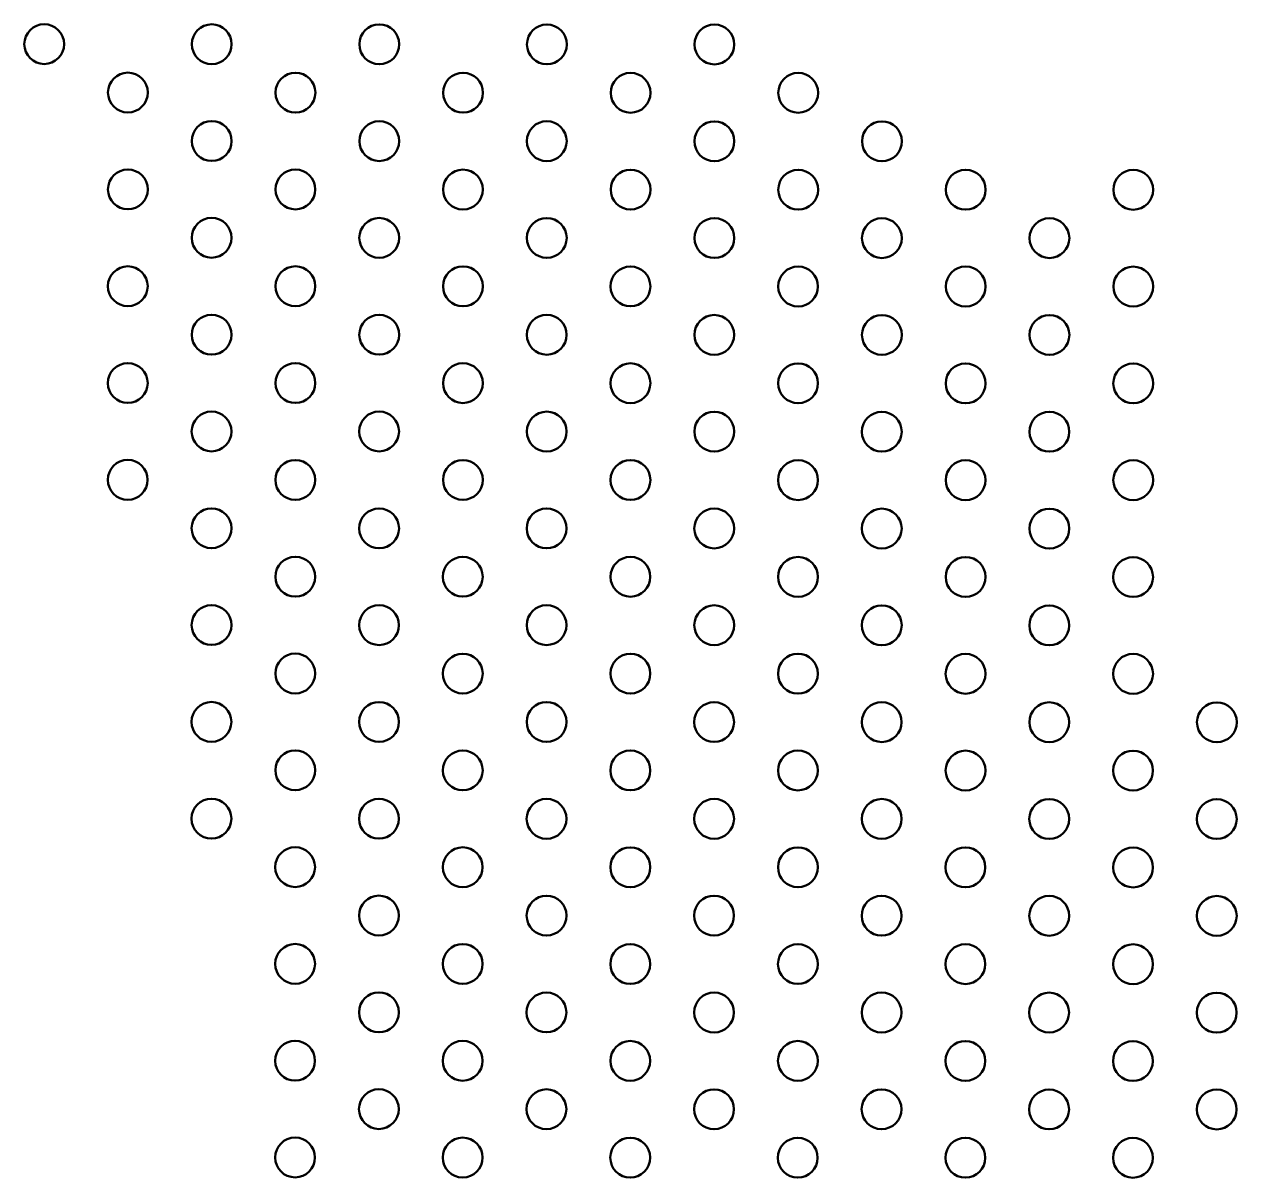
# Model space of a CAD drawing. Header units: inches. Extents: x 17.2 to 30.9, y 2 to 10.
# Drawn here: x 24.448 to 25.928, y 3.463 to 4.87 of the extents above; entities that cross this region are included whole.
import ezdxf

# ---------------------------------------------------------------- set-up
doc = ezdxf.new("R2010")
doc.units = ezdxf.units.IN
doc.header["$MEASUREMENT"] = 0
doc.layers.add('Visible', color=7, linetype='Continuous', lineweight=0)

# ---------------------------------------------------------------- blocks, each defined once
blk = doc.blocks.new('Block_5340')
at = {"layer": 'Visible', "color": 7, "lineweight": 50}
blk.add_circle((24.4721, 4.8461), 0.0243, dxfattribs=at)
blk = doc.blocks.new('Block_5344')
at = {"layer": 'Visible', "color": 7, "lineweight": 50}
blk.add_circle((24.5741, 4.3145), 0.0243, dxfattribs=at)
blk = doc.blocks.new('Block_5345')
at = {"layer": 'Visible', "color": 7, "lineweight": 50}
blk.add_circle((24.5742, 4.4326), 0.0243, dxfattribs=at)
blk = doc.blocks.new('Block_5346')
at = {"layer": 'Visible', "color": 7, "lineweight": 50}
blk.add_circle((24.5742, 4.5507), 0.0243, dxfattribs=at)
blk = doc.blocks.new('Block_5347')
at = {"layer": 'Visible', "color": 7, "lineweight": 50}
blk.add_circle((24.5743, 4.6689), 0.0243, dxfattribs=at)
blk = doc.blocks.new('Block_5348')
at = {"layer": 'Visible', "color": 7, "lineweight": 50}
blk.add_circle((24.5743, 4.787), 0.0243, dxfattribs=at)
blk = doc.blocks.new('Block_5352')
at = {"layer": 'Visible', "color": 7, "lineweight": 50}
blk.add_circle((24.6763, 3.9011), 0.0243, dxfattribs=at)
blk = doc.blocks.new('Block_5353')
at = {"layer": 'Visible', "color": 7, "lineweight": 50}
blk.add_circle((24.6763, 4.0192), 0.0243, dxfattribs=at)
blk = doc.blocks.new('Block_5354')
at = {"layer": 'Visible', "color": 7, "lineweight": 50}
blk.add_circle((24.6764, 4.1373), 0.0243, dxfattribs=at)
blk = doc.blocks.new('Block_5355')
at = {"layer": 'Visible', "color": 7, "lineweight": 50}
blk.add_circle((24.6764, 4.2554), 0.0243, dxfattribs=at)
blk = doc.blocks.new('Block_5356')
at = {"layer": 'Visible', "color": 7, "lineweight": 50}
blk.add_circle((24.6764, 4.3735), 0.0243, dxfattribs=at)
blk = doc.blocks.new('Block_5357')
at = {"layer": 'Visible', "color": 7, "lineweight": 50}
blk.add_circle((24.6765, 4.4916), 0.0243, dxfattribs=at)
blk = doc.blocks.new('Block_5358')
at = {"layer": 'Visible', "color": 7, "lineweight": 50}
blk.add_circle((24.6765, 4.6098), 0.0243, dxfattribs=at)
blk = doc.blocks.new('Block_5359')
at = {"layer": 'Visible', "color": 7, "lineweight": 50}
blk.add_circle((24.6766, 4.7279), 0.0243, dxfattribs=at)
blk = doc.blocks.new('Block_5360')
at = {"layer": 'Visible', "color": 7, "lineweight": 50}
blk.add_circle((24.6766, 4.846), 0.0243, dxfattribs=at)
blk = doc.blocks.new('Block_5364')
at = {"layer": 'Visible', "color": 7, "lineweight": 50}
blk.add_circle((24.7784, 3.4877), 0.0243, dxfattribs=at)
blk = doc.blocks.new('Block_5365')
at = {"layer": 'Visible', "color": 7, "lineweight": 50}
blk.add_circle((24.7784, 3.6058), 0.0243, dxfattribs=at)
blk = doc.blocks.new('Block_5366')
at = {"layer": 'Visible', "color": 7, "lineweight": 50}
blk.add_circle((24.7785, 3.7239), 0.0243, dxfattribs=at)
blk = doc.blocks.new('Block_5367')
at = {"layer": 'Visible', "color": 7, "lineweight": 50}
blk.add_circle((24.7785, 3.842), 0.0243, dxfattribs=at)
blk = doc.blocks.new('Block_5368')
at = {"layer": 'Visible', "color": 7, "lineweight": 50}
blk.add_circle((24.7786, 3.9601), 0.0243, dxfattribs=at)
blk = doc.blocks.new('Block_5369')
at = {"layer": 'Visible', "color": 7, "lineweight": 50}
blk.add_circle((24.7786, 4.0782), 0.0243, dxfattribs=at)
blk = doc.blocks.new('Block_5370')
at = {"layer": 'Visible', "color": 7, "lineweight": 50}
blk.add_circle((24.7787, 4.1963), 0.0243, dxfattribs=at)
blk = doc.blocks.new('Block_5371')
at = {"layer": 'Visible', "color": 7, "lineweight": 50}
blk.add_circle((24.7787, 4.3144), 0.0243, dxfattribs=at)
blk = doc.blocks.new('Block_5372')
at = {"layer": 'Visible', "color": 7, "lineweight": 50}
blk.add_circle((24.7788, 4.4326), 0.0243, dxfattribs=at)
blk = doc.blocks.new('Block_5373')
at = {"layer": 'Visible', "color": 7, "lineweight": 50}
blk.add_circle((24.7788, 4.5507), 0.0243, dxfattribs=at)
blk = doc.blocks.new('Block_5374')
at = {"layer": 'Visible', "color": 7, "lineweight": 50}
blk.add_circle((24.7788, 4.6688), 0.0243, dxfattribs=at)
blk = doc.blocks.new('Block_5375')
at = {"layer": 'Visible', "color": 7, "lineweight": 50}
blk.add_circle((24.7789, 4.7869), 0.0243, dxfattribs=at)
blk = doc.blocks.new('Block_5384')
at = {"layer": 'Visible', "color": 7, "lineweight": 50}
blk.add_circle((24.8807, 3.5467), 0.0243, dxfattribs=at)
blk = doc.blocks.new('Block_5385')
at = {"layer": 'Visible', "color": 7, "lineweight": 50}
blk.add_circle((24.8808, 3.6648), 0.0243, dxfattribs=at)
blk = doc.blocks.new('Block_5386')
at = {"layer": 'Visible', "color": 7, "lineweight": 50}
blk.add_circle((24.8808, 3.7829), 0.0243, dxfattribs=at)
blk = doc.blocks.new('Block_5387')
at = {"layer": 'Visible', "color": 7, "lineweight": 50}
blk.add_circle((24.8808, 3.901), 0.0243, dxfattribs=at)
blk = doc.blocks.new('Block_5388')
at = {"layer": 'Visible', "color": 7, "lineweight": 50}
blk.add_circle((24.8809, 4.0191), 0.0243, dxfattribs=at)
blk = doc.blocks.new('Block_5389')
at = {"layer": 'Visible', "color": 7, "lineweight": 50}
blk.add_circle((24.8809, 4.1372), 0.0243, dxfattribs=at)
blk = doc.blocks.new('Block_5390')
at = {"layer": 'Visible', "color": 7, "lineweight": 50}
blk.add_circle((24.881, 4.2553), 0.0243, dxfattribs=at)
blk = doc.blocks.new('Block_5391')
at = {"layer": 'Visible', "color": 7, "lineweight": 50}
blk.add_circle((24.881, 4.3735), 0.0243, dxfattribs=at)
blk = doc.blocks.new('Block_5392')
at = {"layer": 'Visible', "color": 7, "lineweight": 50}
blk.add_circle((24.8811, 4.4916), 0.0243, dxfattribs=at)
blk = doc.blocks.new('Block_5393')
at = {"layer": 'Visible', "color": 7, "lineweight": 50}
blk.add_circle((24.8811, 4.6097), 0.0243, dxfattribs=at)
blk = doc.blocks.new('Block_5394')
at = {"layer": 'Visible', "color": 7, "lineweight": 50}
blk.add_circle((24.8812, 4.7278), 0.0243, dxfattribs=at)
blk = doc.blocks.new('Block_5395')
at = {"layer": 'Visible', "color": 7, "lineweight": 50}
blk.add_circle((24.8812, 4.8459), 0.0243, dxfattribs=at)
blk = doc.blocks.new('Block_5407')
at = {"layer": 'Visible', "color": 7, "lineweight": 50}
blk.add_circle((24.983, 3.4876), 0.0243, dxfattribs=at)
blk = doc.blocks.new('Block_5408')
at = {"layer": 'Visible', "color": 7, "lineweight": 50}
blk.add_circle((24.983, 3.6057), 0.0243, dxfattribs=at)
blk = doc.blocks.new('Block_5409')
at = {"layer": 'Visible', "color": 7, "lineweight": 50}
blk.add_circle((24.9831, 3.7238), 0.0243, dxfattribs=at)
blk = doc.blocks.new('Block_5410')
at = {"layer": 'Visible', "color": 7, "lineweight": 50}
blk.add_circle((24.9831, 3.8419), 0.0243, dxfattribs=at)
blk = doc.blocks.new('Block_5411')
at = {"layer": 'Visible', "color": 7, "lineweight": 50}
blk.add_circle((24.9832, 3.96), 0.0243, dxfattribs=at)
blk = doc.blocks.new('Block_5412')
at = {"layer": 'Visible', "color": 7, "lineweight": 50}
blk.add_circle((24.9832, 4.0781), 0.0243, dxfattribs=at)
blk = doc.blocks.new('Block_5413')
at = {"layer": 'Visible', "color": 7, "lineweight": 50}
blk.add_circle((24.9832, 4.1963), 0.0243, dxfattribs=at)
blk = doc.blocks.new('Block_5414')
at = {"layer": 'Visible', "color": 7, "lineweight": 50}
blk.add_circle((24.9833, 4.3144), 0.0243, dxfattribs=at)
blk = doc.blocks.new('Block_5415')
at = {"layer": 'Visible', "color": 7, "lineweight": 50}
blk.add_circle((24.9833, 4.4325), 0.0243, dxfattribs=at)
blk = doc.blocks.new('Block_5416')
at = {"layer": 'Visible', "color": 7, "lineweight": 50}
blk.add_circle((24.9834, 4.5506), 0.0243, dxfattribs=at)
blk = doc.blocks.new('Block_5417')
at = {"layer": 'Visible', "color": 7, "lineweight": 50}
blk.add_circle((24.9834, 4.6687), 0.0243, dxfattribs=at)
blk = doc.blocks.new('Block_5418')
at = {"layer": 'Visible', "color": 7, "lineweight": 50}
blk.add_circle((24.9835, 4.7868), 0.0243, dxfattribs=at)
blk = doc.blocks.new('Block_5433')
at = {"layer": 'Visible', "color": 7, "lineweight": 50}
blk.add_circle((25.0853, 3.5466), 0.0243, dxfattribs=at)
blk = doc.blocks.new('Block_5434')
at = {"layer": 'Visible', "color": 7, "lineweight": 50}
blk.add_circle((25.0853, 3.6647), 0.0243, dxfattribs=at)
blk = doc.blocks.new('Block_5435')
at = {"layer": 'Visible', "color": 7, "lineweight": 50}
blk.add_circle((25.0854, 3.7828), 0.0243, dxfattribs=at)
blk = doc.blocks.new('Block_5436')
at = {"layer": 'Visible', "color": 7, "lineweight": 50}
blk.add_circle((25.0854, 3.9009), 0.0243, dxfattribs=at)
blk = doc.blocks.new('Block_5437')
at = {"layer": 'Visible', "color": 7, "lineweight": 50}
blk.add_circle((25.0855, 4.0191), 0.0243, dxfattribs=at)
blk = doc.blocks.new('Block_5438')
at = {"layer": 'Visible', "color": 7, "lineweight": 50}
blk.add_circle((25.0855, 4.1372), 0.0243, dxfattribs=at)
blk = doc.blocks.new('Block_5439')
at = {"layer": 'Visible', "color": 7, "lineweight": 50}
blk.add_circle((25.0855, 4.2553), 0.0243, dxfattribs=at)
blk = doc.blocks.new('Block_5440')
at = {"layer": 'Visible', "color": 7, "lineweight": 50}
blk.add_circle((25.0856, 4.3734), 0.0243, dxfattribs=at)
blk = doc.blocks.new('Block_5441')
at = {"layer": 'Visible', "color": 7, "lineweight": 50}
blk.add_circle((25.0856, 4.4915), 0.0243, dxfattribs=at)
blk = doc.blocks.new('Block_5442')
at = {"layer": 'Visible', "color": 7, "lineweight": 50}
blk.add_circle((25.0857, 4.6096), 0.0243, dxfattribs=at)
blk = doc.blocks.new('Block_5443')
at = {"layer": 'Visible', "color": 7, "lineweight": 50}
blk.add_circle((25.0857, 4.7277), 0.0243, dxfattribs=at)
blk = doc.blocks.new('Block_5444')
at = {"layer": 'Visible', "color": 7, "lineweight": 50}
blk.add_circle((25.0858, 4.8458), 0.0243, dxfattribs=at)
blk = doc.blocks.new('Block_5457')
at = {"layer": 'Visible', "color": 7, "lineweight": 50}
blk.add_circle((25.1875, 3.4875), 0.0243, dxfattribs=at)
blk = doc.blocks.new('Block_5458')
at = {"layer": 'Visible', "color": 7, "lineweight": 50}
blk.add_circle((25.1876, 3.6056), 0.0243, dxfattribs=at)
blk = doc.blocks.new('Block_5459')
at = {"layer": 'Visible', "color": 7, "lineweight": 50}
blk.add_circle((25.1876, 3.7237), 0.0243, dxfattribs=at)
blk = doc.blocks.new('Block_5460')
at = {"layer": 'Visible', "color": 7, "lineweight": 50}
blk.add_circle((25.1877, 3.8418), 0.0243, dxfattribs=at)
blk = doc.blocks.new('Block_5461')
at = {"layer": 'Visible', "color": 7, "lineweight": 50}
blk.add_circle((25.1877, 3.96), 0.0243, dxfattribs=at)
blk = doc.blocks.new('Block_5462')
at = {"layer": 'Visible', "color": 7, "lineweight": 50}
blk.add_circle((25.1878, 4.0781), 0.0243, dxfattribs=at)
blk = doc.blocks.new('Block_5463')
at = {"layer": 'Visible', "color": 7, "lineweight": 50}
blk.add_circle((25.1878, 4.1962), 0.0243, dxfattribs=at)
blk = doc.blocks.new('Block_5464')
at = {"layer": 'Visible', "color": 7, "lineweight": 50}
blk.add_circle((25.1879, 4.3143), 0.0243, dxfattribs=at)
blk = doc.blocks.new('Block_5465')
at = {"layer": 'Visible', "color": 7, "lineweight": 50}
blk.add_circle((25.1879, 4.4324), 0.0243, dxfattribs=at)
blk = doc.blocks.new('Block_5466')
at = {"layer": 'Visible', "color": 7, "lineweight": 50}
blk.add_circle((25.1879, 4.5505), 0.0243, dxfattribs=at)
blk = doc.blocks.new('Block_5467')
at = {"layer": 'Visible', "color": 7, "lineweight": 50}
blk.add_circle((25.188, 4.6686), 0.0243, dxfattribs=at)
blk = doc.blocks.new('Block_5468')
at = {"layer": 'Visible', "color": 7, "lineweight": 50}
blk.add_circle((25.188, 4.7867), 0.0243, dxfattribs=at)
blk = doc.blocks.new('Block_5483')
at = {"layer": 'Visible', "color": 7, "lineweight": 50}
blk.add_circle((25.2899, 3.5465), 0.0243, dxfattribs=at)
blk = doc.blocks.new('Block_5484')
at = {"layer": 'Visible', "color": 7, "lineweight": 50}
blk.add_circle((25.2899, 3.6646), 0.0243, dxfattribs=at)
blk = doc.blocks.new('Block_5485')
at = {"layer": 'Visible', "color": 7, "lineweight": 50}
blk.add_circle((25.2899, 3.7828), 0.0243, dxfattribs=at)
blk = doc.blocks.new('Block_5486')
at = {"layer": 'Visible', "color": 7, "lineweight": 50}
blk.add_circle((25.29, 3.9009), 0.0243, dxfattribs=at)
blk = doc.blocks.new('Block_5487')
at = {"layer": 'Visible', "color": 7, "lineweight": 50}
blk.add_circle((25.29, 4.019), 0.0243, dxfattribs=at)
blk = doc.blocks.new('Block_5488')
at = {"layer": 'Visible', "color": 7, "lineweight": 50}
blk.add_circle((25.2901, 4.1371), 0.0243, dxfattribs=at)
blk = doc.blocks.new('Block_5489')
at = {"layer": 'Visible', "color": 7, "lineweight": 50}
blk.add_circle((25.2901, 4.2552), 0.0243, dxfattribs=at)
blk = doc.blocks.new('Block_5490')
at = {"layer": 'Visible', "color": 7, "lineweight": 50}
blk.add_circle((25.2902, 4.3733), 0.0243, dxfattribs=at)
blk = doc.blocks.new('Block_5491')
at = {"layer": 'Visible', "color": 7, "lineweight": 50}
blk.add_circle((25.2902, 4.4914), 0.0243, dxfattribs=at)
blk = doc.blocks.new('Block_5492')
at = {"layer": 'Visible', "color": 7, "lineweight": 50}
blk.add_circle((25.2903, 4.6095), 0.0243, dxfattribs=at)
blk = doc.blocks.new('Block_5493')
at = {"layer": 'Visible', "color": 7, "lineweight": 50}
blk.add_circle((25.2903, 4.7276), 0.0243, dxfattribs=at)
blk = doc.blocks.new('Block_5494')
at = {"layer": 'Visible', "color": 7, "lineweight": 50}
blk.add_circle((25.2903, 4.8457), 0.0243, dxfattribs=at)
blk = doc.blocks.new('Block_5507')
at = {"layer": 'Visible', "color": 7, "lineweight": 50}
blk.add_circle((25.3921, 3.4874), 0.0243, dxfattribs=at)
blk = doc.blocks.new('Block_5508')
at = {"layer": 'Visible', "color": 7, "lineweight": 50}
blk.add_circle((25.3922, 3.6056), 0.0243, dxfattribs=at)
blk = doc.blocks.new('Block_5509')
at = {"layer": 'Visible', "color": 7, "lineweight": 50}
blk.add_circle((25.3922, 3.7237), 0.0243, dxfattribs=at)
blk = doc.blocks.new('Block_5510')
at = {"layer": 'Visible', "color": 7, "lineweight": 50}
blk.add_circle((25.3923, 3.8418), 0.0243, dxfattribs=at)
blk = doc.blocks.new('Block_5511')
at = {"layer": 'Visible', "color": 7, "lineweight": 50}
blk.add_circle((25.3923, 3.9599), 0.0243, dxfattribs=at)
blk = doc.blocks.new('Block_5512')
at = {"layer": 'Visible', "color": 7, "lineweight": 50}
blk.add_circle((25.3923, 4.078), 0.0243, dxfattribs=at)
blk = doc.blocks.new('Block_5513')
at = {"layer": 'Visible', "color": 7, "lineweight": 50}
blk.add_circle((25.3924, 4.1961), 0.0243, dxfattribs=at)
blk = doc.blocks.new('Block_5514')
at = {"layer": 'Visible', "color": 7, "lineweight": 50}
blk.add_circle((25.3924, 4.3142), 0.0243, dxfattribs=at)
blk = doc.blocks.new('Block_5515')
at = {"layer": 'Visible', "color": 7, "lineweight": 50}
blk.add_circle((25.3925, 4.4323), 0.0243, dxfattribs=at)
blk = doc.blocks.new('Block_5516')
at = {"layer": 'Visible', "color": 7, "lineweight": 50}
blk.add_circle((25.3925, 4.5504), 0.0243, dxfattribs=at)
blk = doc.blocks.new('Block_5517')
at = {"layer": 'Visible', "color": 7, "lineweight": 50}
blk.add_circle((25.3926, 4.6685), 0.0243, dxfattribs=at)
blk = doc.blocks.new('Block_5518')
at = {"layer": 'Visible', "color": 7, "lineweight": 50}
blk.add_circle((25.3926, 4.7867), 0.0243, dxfattribs=at)
blk = doc.blocks.new('Block_5532')
at = {"layer": 'Visible', "color": 7, "lineweight": 50}
blk.add_circle((25.4944, 3.5465), 0.0243, dxfattribs=at)
blk = doc.blocks.new('Block_5533')
at = {"layer": 'Visible', "color": 7, "lineweight": 50}
blk.add_circle((25.4945, 3.6646), 0.0243, dxfattribs=at)
blk = doc.blocks.new('Block_5534')
at = {"layer": 'Visible', "color": 7, "lineweight": 50}
blk.add_circle((25.4945, 3.7827), 0.0243, dxfattribs=at)
blk = doc.blocks.new('Block_5535')
at = {"layer": 'Visible', "color": 7, "lineweight": 50}
blk.add_circle((25.4946, 3.9008), 0.0243, dxfattribs=at)
blk = doc.blocks.new('Block_5536')
at = {"layer": 'Visible', "color": 7, "lineweight": 50}
blk.add_circle((25.4946, 4.0189), 0.0243, dxfattribs=at)
blk = doc.blocks.new('Block_5537')
at = {"layer": 'Visible', "color": 7, "lineweight": 50}
blk.add_circle((25.4947, 4.137), 0.0243, dxfattribs=at)
blk = doc.blocks.new('Block_5538')
at = {"layer": 'Visible', "color": 7, "lineweight": 50}
blk.add_circle((25.4947, 4.2551), 0.0243, dxfattribs=at)
blk = doc.blocks.new('Block_5539')
at = {"layer": 'Visible', "color": 7, "lineweight": 50}
blk.add_circle((25.4947, 4.3732), 0.0243, dxfattribs=at)
blk = doc.blocks.new('Block_5540')
at = {"layer": 'Visible', "color": 7, "lineweight": 50}
blk.add_circle((25.4948, 4.4913), 0.0243, dxfattribs=at)
blk = doc.blocks.new('Block_5541')
at = {"layer": 'Visible', "color": 7, "lineweight": 50}
blk.add_circle((25.4948, 4.6094), 0.0243, dxfattribs=at)
blk = doc.blocks.new('Block_5542')
at = {"layer": 'Visible', "color": 7, "lineweight": 50}
blk.add_circle((25.4949, 4.7276), 0.0243, dxfattribs=at)
blk = doc.blocks.new('Block_5555')
at = {"layer": 'Visible', "color": 7, "lineweight": 50}
blk.add_circle((25.5967, 3.4874), 0.0243, dxfattribs=at)
blk = doc.blocks.new('Block_5556')
at = {"layer": 'Visible', "color": 7, "lineweight": 50}
blk.add_circle((25.5967, 3.6055), 0.0243, dxfattribs=at)
blk = doc.blocks.new('Block_5557')
at = {"layer": 'Visible', "color": 7, "lineweight": 50}
blk.add_circle((25.5968, 3.7236), 0.0243, dxfattribs=at)
blk = doc.blocks.new('Block_5558')
at = {"layer": 'Visible', "color": 7, "lineweight": 50}
blk.add_circle((25.5968, 3.8417), 0.0243, dxfattribs=at)
blk = doc.blocks.new('Block_5559')
at = {"layer": 'Visible', "color": 7, "lineweight": 50}
blk.add_circle((25.5969, 3.9598), 0.0243, dxfattribs=at)
blk = doc.blocks.new('Block_5560')
at = {"layer": 'Visible', "color": 7, "lineweight": 50}
blk.add_circle((25.5969, 4.0779), 0.0243, dxfattribs=at)
blk = doc.blocks.new('Block_5561')
at = {"layer": 'Visible', "color": 7, "lineweight": 50}
blk.add_circle((25.597, 4.196), 0.0243, dxfattribs=at)
blk = doc.blocks.new('Block_5562')
at = {"layer": 'Visible', "color": 7, "lineweight": 50}
blk.add_circle((25.597, 4.3141), 0.0243, dxfattribs=at)
blk = doc.blocks.new('Block_5563')
at = {"layer": 'Visible', "color": 7, "lineweight": 50}
blk.add_circle((25.597, 4.4322), 0.0243, dxfattribs=at)
blk = doc.blocks.new('Block_5564')
at = {"layer": 'Visible', "color": 7, "lineweight": 50}
blk.add_circle((25.5971, 4.5504), 0.0243, dxfattribs=at)
blk = doc.blocks.new('Block_5565')
at = {"layer": 'Visible', "color": 7, "lineweight": 50}
blk.add_circle((25.5971, 4.6685), 0.0243, dxfattribs=at)
blk = doc.blocks.new('Block_5578')
at = {"layer": 'Visible', "color": 7, "lineweight": 50}
blk.add_circle((25.699, 3.5464), 0.0243, dxfattribs=at)
blk = doc.blocks.new('Block_5579')
at = {"layer": 'Visible', "color": 7, "lineweight": 50}
blk.add_circle((25.699, 3.6645), 0.0243, dxfattribs=at)
blk = doc.blocks.new('Block_5580')
at = {"layer": 'Visible', "color": 7, "lineweight": 50}
blk.add_circle((25.6991, 3.7826), 0.0243, dxfattribs=at)
blk = doc.blocks.new('Block_5581')
at = {"layer": 'Visible', "color": 7, "lineweight": 50}
blk.add_circle((25.6991, 3.9007), 0.0243, dxfattribs=at)
blk = doc.blocks.new('Block_5582')
at = {"layer": 'Visible', "color": 7, "lineweight": 50}
blk.add_circle((25.6992, 4.0188), 0.0243, dxfattribs=at)
blk = doc.blocks.new('Block_5583')
at = {"layer": 'Visible', "color": 7, "lineweight": 50}
blk.add_circle((25.6992, 4.1369), 0.0243, dxfattribs=at)
blk = doc.blocks.new('Block_5584')
at = {"layer": 'Visible', "color": 7, "lineweight": 50}
blk.add_circle((25.6993, 4.255), 0.0243, dxfattribs=at)
blk = doc.blocks.new('Block_5585')
at = {"layer": 'Visible', "color": 7, "lineweight": 50}
blk.add_circle((25.6993, 4.3732), 0.0243, dxfattribs=at)
blk = doc.blocks.new('Block_5586')
at = {"layer": 'Visible', "color": 7, "lineweight": 50}
blk.add_circle((25.6994, 4.4913), 0.0243, dxfattribs=at)
blk = doc.blocks.new('Block_5587')
at = {"layer": 'Visible', "color": 7, "lineweight": 50}
blk.add_circle((25.6994, 4.6094), 0.0243, dxfattribs=at)
blk = doc.blocks.new('Block_5600')
at = {"layer": 'Visible', "color": 7, "lineweight": 50}
blk.add_circle((25.8013, 3.4873), 0.0243, dxfattribs=at)
blk = doc.blocks.new('Block_5601')
at = {"layer": 'Visible', "color": 7, "lineweight": 50}
blk.add_circle((25.8013, 3.6054), 0.0243, dxfattribs=at)
blk = doc.blocks.new('Block_5602')
at = {"layer": 'Visible', "color": 7, "lineweight": 50}
blk.add_circle((25.8014, 3.7235), 0.0243, dxfattribs=at)
blk = doc.blocks.new('Block_5603')
at = {"layer": 'Visible', "color": 7, "lineweight": 50}
blk.add_circle((25.8014, 3.8416), 0.0243, dxfattribs=at)
blk = doc.blocks.new('Block_5604')
at = {"layer": 'Visible', "color": 7, "lineweight": 50}
blk.add_circle((25.8014, 3.9597), 0.0243, dxfattribs=at)
blk = doc.blocks.new('Block_5605')
at = {"layer": 'Visible', "color": 7, "lineweight": 50}
blk.add_circle((25.8015, 4.0778), 0.0243, dxfattribs=at)
blk = doc.blocks.new('Block_5606')
at = {"layer": 'Visible', "color": 7, "lineweight": 50}
blk.add_circle((25.8015, 4.1959), 0.0243, dxfattribs=at)
blk = doc.blocks.new('Block_5607')
at = {"layer": 'Visible', "color": 7, "lineweight": 50}
blk.add_circle((25.8016, 4.3141), 0.0243, dxfattribs=at)
blk = doc.blocks.new('Block_5608')
at = {"layer": 'Visible', "color": 7, "lineweight": 50}
blk.add_circle((25.8016, 4.4322), 0.0243, dxfattribs=at)
blk = doc.blocks.new('Block_5609')
at = {"layer": 'Visible', "color": 7, "lineweight": 50}
blk.add_circle((25.8017, 4.5503), 0.0243, dxfattribs=at)
blk = doc.blocks.new('Block_5610')
at = {"layer": 'Visible', "color": 7, "lineweight": 50}
blk.add_circle((25.8017, 4.6684), 0.0243, dxfattribs=at)
blk = doc.blocks.new('Block_5623')
at = {"layer": 'Visible', "color": 7, "lineweight": 50}
blk.add_circle((25.9036, 3.5463), 0.0243, dxfattribs=at)
blk = doc.blocks.new('Block_5624')
at = {"layer": 'Visible', "color": 7, "lineweight": 50}
blk.add_circle((25.9036, 3.6644), 0.0243, dxfattribs=at)
blk = doc.blocks.new('Block_5625')
at = {"layer": 'Visible', "color": 7, "lineweight": 50}
blk.add_circle((25.9037, 3.7825), 0.0243, dxfattribs=at)
blk = doc.blocks.new('Block_5626')
at = {"layer": 'Visible', "color": 7, "lineweight": 50}
blk.add_circle((25.9037, 3.9006), 0.0243, dxfattribs=at)
blk = doc.blocks.new('Block_5627')
at = {"layer": 'Visible', "color": 7, "lineweight": 50}
blk.add_circle((25.9038, 4.0187), 0.0243, dxfattribs=at)

msp = doc.modelspace()

# ---------------------------------------------------------------- block references
at = {"layer": 'Visible'}
for name in ['Block_5340', 'Block_5360', 'Block_5395', 'Block_5444', 'Block_5494', 'Block_5348', 'Block_5375', 'Block_5418', 'Block_5468', 'Block_5518', 'Block_5359', 'Block_5394', 'Block_5443', 'Block_5493', 'Block_5542', 'Block_5347', 'Block_5374', 'Block_5417', 'Block_5467', 'Block_5517', 'Block_5565', 'Block_5610', 'Block_5358', 'Block_5393', 'Block_5442', 'Block_5492', 'Block_5541', 'Block_5587', 'Block_5346', 'Block_5373', 'Block_5416', 'Block_5466', 'Block_5516', 'Block_5564', 'Block_5609', 'Block_5357', 'Block_5392', 'Block_5441', 'Block_5491', 'Block_5540', 'Block_5586', 'Block_5345', 'Block_5372', 'Block_5415', 'Block_5465', 'Block_5515', 'Block_5563', 'Block_5608', 'Block_5356', 'Block_5391', 'Block_5440', 'Block_5490', 'Block_5539', 'Block_5585', 'Block_5344', 'Block_5371', 'Block_5414', 'Block_5464', 'Block_5514', 'Block_5562', 'Block_5607', 'Block_5355', 'Block_5390', 'Block_5439', 'Block_5489', 'Block_5538', 'Block_5584', 'Block_5370', 'Block_5413', 'Block_5463', 'Block_5513', 'Block_5561', 'Block_5606', 'Block_5354', 'Block_5389', 'Block_5438', 'Block_5488', 'Block_5537', 'Block_5583', 'Block_5369', 'Block_5412', 'Block_5462', 'Block_5512', 'Block_5560', 'Block_5605', 'Block_5353', 'Block_5388', 'Block_5437', 'Block_5487', 'Block_5536', 'Block_5582', 'Block_5627', 'Block_5368', 'Block_5411', 'Block_5461', 'Block_5511', 'Block_5559', 'Block_5604', 'Block_5352', 'Block_5387', 'Block_5436', 'Block_5486', 'Block_5535', 'Block_5581', 'Block_5626', 'Block_5367', 'Block_5410', 'Block_5460', 'Block_5510', 'Block_5558', 'Block_5603', 'Block_5386', 'Block_5435', 'Block_5485', 'Block_5534', 'Block_5580', 'Block_5625', 'Block_5366', 'Block_5409', 'Block_5459', 'Block_5509', 'Block_5557', 'Block_5602', 'Block_5385', 'Block_5434', 'Block_5484', 'Block_5533', 'Block_5579', 'Block_5624', 'Block_5365', 'Block_5408', 'Block_5458', 'Block_5508', 'Block_5556', 'Block_5601', 'Block_5384', 'Block_5433', 'Block_5483', 'Block_5532', 'Block_5578', 'Block_5623', 'Block_5364', 'Block_5407', 'Block_5457', 'Block_5507', 'Block_5555', 'Block_5600']:
    msp.add_blockref(name, (0, 0), dxfattribs=at)

doc.saveas('drawing.dxf')
